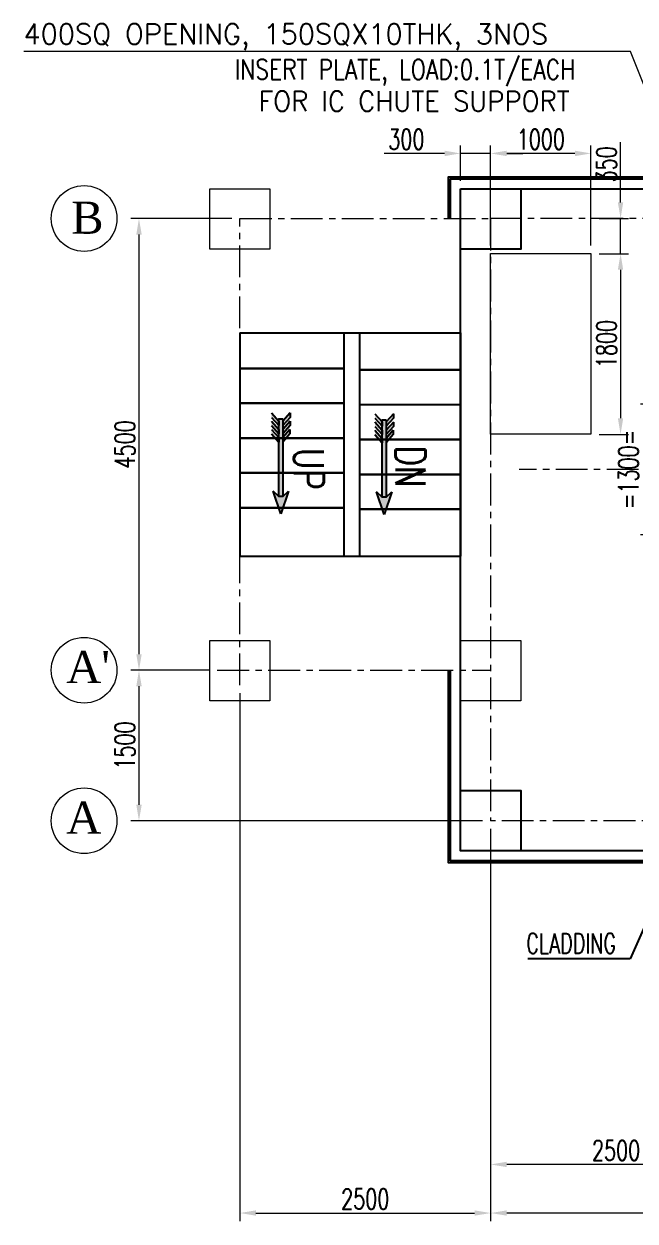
# Model space of a CAD drawing. Header units: millimetres. Extents: x -243837 to -5443, y 40 to 285140.
# Drawn here: x -177123 to -167987, y 29450 to 47340 of the extents above; entities that cross this region are included whole.
import ezdxf
from ezdxf.enums import TextEntityAlignment as Align

# ---------------------------------------------------------------- set-up
doc = ezdxf.new("R2010")
doc.units = ezdxf.units.MM
doc.linetypes.add('CENTER', pattern=[50.8, 31.75, -6.35, 6.35, -6.35])
for name, color, linetype in [('0-45-GRID MARKS', 6, 'Continuous'), ('11', 7, 'Continuous'), ('CONTOUR50', 4, 'Continuous'), ('DIMENSION', 1, 'Continuous'), ('DWG', 7, 'Continuous')]:
    doc.layers.add(name, color=color, linetype=linetype)
doc.layers.add('5', color=6, linetype='Continuous', lineweight=30)
doc.layers.add('R-OBJECT', color=2, linetype='Continuous', lineweight=20)
doc.styles.add('KA', font='romans.shx', dxfattribs={"width": 0.7})
doc.styles.add('ROMANS_BIG', font='romans.shx', dxfattribs={"width": 0.85, "bigfont": 'bigfont.shx'})
doc.styles.add('T', font='CALIBRI.TTF', dxfattribs={"width": 0.85})
doc.styles.add('TIMES', font='times.ttf')
doc.dimstyles.new('100', dxfattribs={"dimscale": 75, "dimtxt": 3, "dimasz": 2.5, "dimexe": 1, "dimexo": 1.5, "dimgap": 1.5, "dimtad": 1, "dimdec": 0, "dimdsep": 46, "dimtxsty": 'ROMANS_BIG', "dimcen": 4, "dimdle": 2, "dimclrd": 1, "dimclre": 1, "dimclrt": 4, "dimadec": 1, "dimazin": 2, "dimtfac": 1, "dimtdec": 0, "dimtmove": 0, "dimatfit": 2, "dimfxl": 1, "dimtfill": 1, "dimarcsym": 0})
doc.dimstyles.new('KAT', dxfattribs={"dimscale": 125, "dimtxt": 2.5, "dimasz": 2, "dimexe": 1, "dimexo": 0.06, "dimgap": 0.5, "dimtad": 1, "dimdec": 0, "dimzin": 0, "dimdsep": 46, "dimtxsty": 'KA', "dimcen": 1.5, "dimclrd": 1, "dimclre": 1, "dimclrt": 4, "dimadec": 0, "dimazin": 0, "dimtfac": 1, "dimtdec": 0, "dimtmove": 0, "dimatfit": 2, "dimfxl": 1.5, "dimtolj": 1, "dimtzin": 0, "dimarcsym": 0})
doc.dimstyles.new('TT-1 (100)', dxfattribs={"dimscale": 100, "dimtxt": 2.5, "dimasz": 2.5, "dimexe": 1.25, "dimexo": 1.25, "dimgap": 0.5, "dimtad": 1, "dimdec": 0, "dimzin": 12, "dimdsep": 46, "dimtxsty": 'T', "dimcen": 0, "dimclrd": 68, "dimclre": 68, "dimclrt": 2, "dimadec": 1, "dimazin": 3, "dimtfac": 1, "dimtdec": 0, "dimtmove": 0, "dimatfit": 3, "dimfxl": 1, "dimtolj": 1, "dimtzin": 0, "dimlwd": -1, "dimlwe": -1, "dimarcsym": 1})

# ---------------------------------------------------------------- blocks, each defined once
blk = doc.blocks.new('*D993')
at = {"color": 1, "lineweight": -2, "transparency": 16777216}
for p, q in [((17766, 12158), (16761, 12158)), ((16841, 11998), (16841, 7818)), ((17542, 7658), (16761, 7658))]:
    blk.add_line(p, q, dxfattribs=at)
at = {"color": 1, "transparency": 16777216}
for points in [[(16814, 11998), (16868, 11998), (16841, 12158)], [(16814, 7818), (16868, 7818), (16841, 7658)]]:
    blk.add_solid(points, dxfattribs=at)
at = {"layer": 'DEFPOINTS', "color": 0, "transparency": 16777216}
for p in [(17846, 12158), (16841, 7658), (17622, 7658)]:
    blk.add_point(p, dxfattribs=at)
at = {"color": 2, "transparency": 16777216, "insert": (16701, 9908), "char_height": 200, "attachment_point": 5, "rotation": 90, "style": 'KA'}
blk.add_mtext('\\A1;4500', dxfattribs=at)
blk = doc.blocks.new('*D994')
at = {"color": 1, "lineweight": -2, "transparency": 16777216}
for p, q in [((17542, 7658), (16761, 7658)), ((16841, 7498), (16841, 6318)), ((20266, 6158), (16761, 6158))]:
    blk.add_line(p, q, dxfattribs=at)
at = {"color": 1, "transparency": 16777216}
for points in [[(16814, 7498), (16868, 7498), (16841, 7658)], [(16814, 6318), (16868, 6318), (16841, 6158)]]:
    blk.add_solid(points, dxfattribs=at)
at = {"layer": 'DEFPOINTS', "color": 0, "transparency": 16777216}
for p in [(17622, 7658), (16841, 6158), (20346, 6158)]:
    blk.add_point(p, dxfattribs=at)
at = {"color": 2, "transparency": 16777216, "insert": (16701, 6908), "char_height": 200, "attachment_point": 5, "rotation": 90, "style": 'KA'}
blk.add_mtext('\\A1;1500', dxfattribs=at)
blk = doc.blocks.new('A$C5DC45814')
blk = doc.blocks.new('A$C662E1037')
at = {"layer": 'DWG'}
h = blk.add_hatch(color=5, dxfattribs=at)
h.set_gradient(color1=(0, 0, 255), rotation=90, tint=1, name='INVCURVED')
h.paths.add_polyline_path([(63, 14), (8, -42), (8, -82), (63, -139), (-165, -62)])
h = blk.add_hatch(color=5, dxfattribs=at)
h.set_gradient(color1=(0, 0, 255), tint=1, name='CURVED')
h.paths.add_polyline_path([(632, 30), (677, 30), (595, -42), (551, -42)])
h.paths.add_polyline_path([(714, 30), (759, 30), (677, -42), (632, -42)])
h.paths.add_polyline_path([(796, 30), (841, 30), (759, -42), (715, -42)])
h = blk.add_hatch(color=5, dxfattribs=at)
h.set_gradient(color1=(0, 0, 255), rotation=90, tint=1)
h.paths.add_polyline_path([(781, -82), (8, -82), (8, -42), (781, -42)])
h = blk.add_hatch(color=5, dxfattribs=at)
h.set_gradient(color1=(0, 0, 255), rotation=180, tint=1, name='CURVED')
h.paths.add_polyline_path([(715, -82), (759, -83), (841, -155), (796, -155)])
h.paths.add_polyline_path([(632, -82), (677, -82), (758, -155), (714, -155)])
h.paths.add_polyline_path([(551, -82), (595, -82), (677, -154), (632, -154)])
at = {"layer": 'DWG', "color": 6}
for p, q in [((-165, -62, -4370), (63, 14, -4370)), ((8, -42, -4370), (63, 14, -4370)), ((632, 30, -4370), (551, -42, -4370)), ((677, 30, -4370), (595, -42, -4370)), ((714, 30, -4370), (632, -42, -4370)), ((759, 30, -4370), (677, -42, -4370)), ((796, 30, -4370), (715, -42, -4370)), ((841, 30, -4370), (759, -42, -4370)), ((63, -139, -4370), (-165, -62, -4370)), ((8, -82, -4370), (63, -139, -4370)), ((595, -42, -4370), (551, -42, -4370)), ((632, -154, -4370), (551, -82, -4370)), ((595, -82, -4370), (551, -82, -4370)), ((677, -154, -4370), (595, -82, -4370)), ((677, -42, -4370), (632, -42, -4370)), ((714, -155, -4370), (632, -82, -4370)), ((677, -82, -4370), (632, -82, -4370)), ((758, -155, -4370), (677, -82, -4370)), ((759, -42, -4370), (715, -42, -4370)), ((796, -155, -4370), (715, -82, -4370)), ((759, -83, -4370), (715, -82, -4370)), ((841, -155, -4370), (759, -83, -4370)), ((677, -154, -4370), (632, -154, -4370)), ((758, -155, -4370), (714, -155, -4370)), ((841, -155, -4370), (796, -155, -4370))]:
    blk.add_line(p, q, dxfattribs=at)
at = {"layer": 'DWG', "color": 6, "elevation": -4370}
blk.add_lwpolyline([(781, -82), (8, -82), (8, -42), (781, -42)], close=True, dxfattribs=at)
blk = doc.blocks.new('*D998')
at = {"color": 1, "lineweight": -2, "transparency": 16777216}
for p, q in [((20346, 6078), (20346, 2170)), ((25346, 5728), (25346, 2170)), ((25186, 2250), (20506, 2250))]:
    blk.add_line(p, q, dxfattribs=at)
at = {"color": 1, "transparency": 16777216}
for points in [[(20506, 2277), (20506, 2224), (20346, 2250)], [(25186, 2277), (25186, 2224), (25346, 2250)]]:
    blk.add_solid(points, dxfattribs=at)
at = {"layer": 'DEFPOINTS', "color": 0, "transparency": 16777216}
for p in [(20346, 6158), (25346, 5808), (20346, 2250)]:
    blk.add_point(p, dxfattribs=at)
at = {"color": 2, "transparency": 16777216, "insert": (22846, 2390), "char_height": 200, "attachment_point": 5, "style": 'KA'}
blk.add_mtext('\\A1;5000', dxfattribs=at)
blk = doc.blocks.new('*D1000')
at = {"color": 1, "lineweight": -2, "transparency": 16777216}
for p, q in [((22846, 5728), (22846, 2654)), ((20346, 5703), (20346, 2654)), ((22686, 2734), (20506, 2734))]:
    blk.add_line(p, q, dxfattribs=at)
at = {"color": 1, "transparency": 16777216}
for points in [[(20506, 2761), (20506, 2708), (20346, 2734)], [(22686, 2761), (22686, 2708), (22846, 2734)]]:
    blk.add_solid(points, dxfattribs=at)
at = {"layer": 'DEFPOINTS', "color": 0, "transparency": 16777216}
for p in [(20346, 5783), (22846, 5808), (20346, 2734)]:
    blk.add_point(p, dxfattribs=at)
at = {"color": 2, "transparency": 16777216, "insert": (21596, 2874), "char_height": 200, "attachment_point": 5, "style": 'KA'}
blk.add_mtext('\\A1;2500', dxfattribs=at)
blk = doc.blocks.new('*D1005')
at = {"color": 1, "lineweight": -2, "transparency": 16777216}
for p, q in [((17846, 7428), (17846, 2170)), ((20346, 5778), (20346, 2170)), ((18006, 2250), (20186, 2250))]:
    blk.add_line(p, q, dxfattribs=at)
at = {"color": 1, "transparency": 16777216}
for points in [[(18006, 2277), (18006, 2224), (17846, 2250)], [(20186, 2277), (20186, 2224), (20346, 2250)]]:
    blk.add_solid(points, dxfattribs=at)
at = {"layer": 'DEFPOINTS', "color": 0, "transparency": 16777216}
for p in [(17846, 7508, 27), (20346, 5858, 27), (20346, 2250)]:
    blk.add_point(p, dxfattribs=at)
at = {"color": 2, "transparency": 16777216, "insert": (19096, 2390), "char_height": 200, "attachment_point": 5, "style": 'KA'}
blk.add_mtext('\\A1;2500', dxfattribs=at)
blk = doc.blocks.new('*D1006')
at = {"color": 1, "lineweight": -2, "transparency": 16777216}
for p, q in [((22166, 10308), (21840, 10308)), ((21920, 10148), (21920, 9168)), ((22166, 9008), (21840, 9008))]:
    blk.add_line(p, q, dxfattribs=at)
at = {"color": 1, "transparency": 16777216}
for points in [[(21894, 10148), (21947, 10148), (21920, 10308)], [(21894, 9168), (21947, 9168), (21920, 9008)]]:
    blk.add_solid(points, dxfattribs=at)
at = {"layer": 'DEFPOINTS', "color": 0, "transparency": 16777216}
for p in [(22246, 10308, 27), (21920, 9008), (22246, 9008, 27)]:
    blk.add_point(p, dxfattribs=at)
at = {"color": 2, "transparency": 16777216, "insert": (21920, 9658), "char_height": 200, "attachment_point": 5, "rotation": 90, "style": 'KA'}
blk.add_mtext('\\A1;=1300=\\POpening', dxfattribs=at)
blk = doc.blocks.new('*D1010')
at = {"color": 1, "lineweight": -2, "transparency": 16777216}
for p, q in [((21641, 12318), (21641, 12918)), ((21426, 12158), (21721, 12158)), ((21641, 11808), (21641, 12158)), ((21426, 11808), (21721, 11808)), ((21641, 11648), (21641, 11488))]:
    blk.add_line(p, q, dxfattribs=at)
at = {"color": 1, "transparency": 16777216}
for points in [[(21614, 12318), (21667, 12318), (21641, 12158)], [(21614, 11648), (21667, 11648), (21641, 11808)]]:
    blk.add_solid(points, dxfattribs=at)
at = {"layer": 'DEFPOINTS', "color": 0, "transparency": 16777216}
for p in [(21346, 12158, 27), (21641, 12158), (21346, 11808, 27)]:
    blk.add_point(p, dxfattribs=at)
at = {"color": 2, "transparency": 16777216, "insert": (21501, 12698), "char_height": 200, "attachment_point": 5, "rotation": 90, "style": 'KA'}
blk.add_mtext('\\A1;350', dxfattribs=at)
blk = doc.blocks.new('*D1011')
at = {"color": 1, "lineweight": -2, "transparency": 16777216}
for p, q in [((21426, 11808), (21721, 11808)), ((21641, 11648), (21641, 10168)), ((21426, 10008), (21721, 10008))]:
    blk.add_line(p, q, dxfattribs=at)
at = {"color": 1, "transparency": 16777216}
for points in [[(21614, 11648), (21667, 11648), (21641, 11808)], [(21614, 10168), (21667, 10168), (21641, 10008)]]:
    blk.add_solid(points, dxfattribs=at)
at = {"layer": 'DEFPOINTS', "color": 0, "transparency": 16777216}
for p in [(21346, 11808, 27), (21346, 10008, 27), (21641, 10008)]:
    blk.add_point(p, dxfattribs=at)
at = {"color": 2, "transparency": 16777216, "insert": (21501, 10908), "char_height": 200, "attachment_point": 5, "rotation": 90, "style": 'KA'}
blk.add_mtext('\\A1;1800', dxfattribs=at)
blk = doc.blocks.new('*D1012')
at = {"color": 1, "lineweight": -2, "transparency": 16777216}
for p, q in [((20346, 11888), (20346, 12887)), ((21346, 11888), (21346, 12887)), ((21186, 12807), (20506, 12807))]:
    blk.add_line(p, q, dxfattribs=at)
at = {"color": 1, "transparency": 16777216}
for points in [[(20506, 12834), (20506, 12780), (20346, 12807)], [(21186, 12834), (21186, 12780), (21346, 12807)]]:
    blk.add_solid(points, dxfattribs=at)
at = {"layer": 'DEFPOINTS', "color": 0, "transparency": 16777216}
for p in [(20346, 12807), (20346, 11808, 27), (21346, 11808, 27)]:
    blk.add_point(p, dxfattribs=at)
at = {"color": 2, "transparency": 16777216, "insert": (20846, 12947), "char_height": 200, "attachment_point": 5, "style": 'KA'}
blk.add_mtext('\\A1;1000', dxfattribs=at)
blk = doc.blocks.new('*D984')
at = {"color": 1, "lineweight": -2, "transparency": 16777216}
for p, q in [((20046, 12534), (20046, 12887)), ((20346, 11888), (20346, 12887)), ((19886, 12807), (19286, 12807)), ((20346, 12807), (20046, 12807)), ((20506, 12807), (20666, 12807))]:
    blk.add_line(p, q, dxfattribs=at)
at = {"color": 1, "transparency": 16777216}
for points in [[(19886, 12834), (19886, 12780), (20046, 12807)], [(20506, 12834), (20506, 12780), (20346, 12807)]]:
    blk.add_solid(points, dxfattribs=at)
at = {"layer": 'DEFPOINTS', "color": 0, "transparency": 16777216}
for p in [(20046, 12807), (20046, 12454, 27), (20346, 11808, 27)]:
    blk.add_point(p, dxfattribs=at)
at = {"color": 2, "transparency": 16777216, "insert": (19506, 12947), "char_height": 200, "attachment_point": 5, "style": 'KA'}
blk.add_mtext('\\A1;300', dxfattribs=at)
blk = doc.blocks.new('RL41.234 NEW')
at = {"color": 1, "linetype": 'CENTER', "lineweight": 9, "ltscale": 10}
for p, q in [((17845.9, 7508.5, 47.4), (17845.9, 12158.3, 47.4)), ((17845.9, 12158.3, 47.4), (20345.8, 12158.3, 47.4)), ((20345.8, 12158.3, 47.4), (20345.8, 6158.3, 47.4)), ((25731.7, 12158.3, 47.4), (20345.8, 12158.3, 47.4)), ((27916, 9658.3, 20.7), (20631.4, 9658.3, 20.7)), ((17621.8, 7658.3, 47.4), (20345.8, 7658.3, 47.4)), ((25345.8, 6158.3, 47.4), (20345.8, 6158.3, 47.4))]:
    blk.add_line(p, q, dxfattribs=at)
at = {"color": 6, "elevation": 47.4}
for points in [[(17545.8, 12454.3), (18145.8, 12454.3), (18145.8, 11854.3), (17545.8, 11854.3)], [(17545.8, 7954.3), (18145.8, 7954.3), (18145.8, 7354.3), (17545.8, 7354.3)], [(20045.8, 7954.3), (20645.8, 7954.3), (20645.8, 7354.3), (20045.8, 7354.3)]]:
    blk.add_lwpolyline(points, close=True, dxfattribs=at)
at = {"color": 1}
for centre in [(16293.7, 12158.3, 47.4), (16293.7, 7658.3, 47.4), (16293.7, 6158.3, 47.4)]:
    blk.add_circle(centre, 327.5, dxfattribs=at)
at = {"layer": '0-45-GRID MARKS', "elevation": 47.4}
for points in [[(19925.8, 12158.3), (19925.8, 12574.3), (25765.8, 12574.3), (25765.8, 11016.5)], [(19945.8, 12158.3), (19945.8, 12554.3), (25745.8, 12554.3), (25745.8, 11016.5)], [(25765.8, 7916), (25765.8, 5738.3), (19925.8, 5738.3), (19925.8, 7658.3)], [(25745.8, 7916), (25745.8, 5758.3), (19945.8, 5758.3), (19945.8, 7658.3)]]:
    blk.add_lwpolyline(points, dxfattribs=at)
for points in [[(20045.8, 12454.3), (20645.8, 12454.3), (20645.8, 11854.3), (20045.8, 11854.3)], [(20045.8, 12454.3), (25645.8, 12454.3), (25645.8, 5858.3), (20045.8, 5858.3)], [(20045.8, 6458.3), (20645.8, 6458.3), (20645.8, 5858.3), (20045.8, 5858.3)]]:
    blk.add_lwpolyline(points, close=True, dxfattribs=at)
at = {"layer": '5', "color": 3, "ltscale": 0.75, "extrusion": (-8.32378e-06, 2.19344e-05, 1)}
for p, q in [((17845.9, 10664.4, 1468150.1), (18882.9, 10664.4, 1468150.1)), ((19037.9, 10650, 1468150.1), (20045.8, 10650, 1468150.1)), ((17845.9, 10318.5, 1468150.1), (18882.9, 10318.6, 1468150.1)), ((19037.9, 10304.2, 1468150.1), (20045.8, 10303, 1468150.1)), ((17845.9, 9971.2, 1468150.1), (18882.9, 9971.3, 1468150.1)), ((19037.9, 9956.9, 1468150.1), (20045.8, 9955.7, 1468150.1)), ((17845.9, 9623.9, 1468150.1), (18882.9, 9624, 1468150.1)), ((19037.9, 9609.6, 1468150.1), (20045.8, 9608.5, 1468150.1)), ((17845.9, 9276.7, 1468150.1), (18882.9, 9276.8, 1468150.1)), ((19037.9, 9262.3, 1468150.1), (20045.8, 9261.2, 1468150.1))]:
    blk.add_line(p, q, dxfattribs=at)
at = {"layer": 'CONTOUR50', "ltscale": 0.75, "extrusion": (-8.32378e-06, 2.19344e-05, 1)}
for p, q in [((17845.9, 11020.5, 47.4), (17845.9, 8795.7, 47.4)), ((17845.9, 11020.5, 47.4), (20045.8, 11020.5, 47.4)), ((18882.9, 11020.5, 47.4), (18882.9, 8795.7, 47.4)), ((19037.9, 11020.5, 47.4), (19037.9, 8795.7, 47.4)), ((20045.8, 11020.5, 47.4), (20045.8, 8795.7, 47.4)), ((17845.9, 8795.7, 47.4), (20045.8, 8795.7, 47.4))]:
    blk.add_line(p, q, dxfattribs=at)
at = {"layer": 'R-OBJECT', "ltscale": 10, "elevation": 47.4}
blk.add_lwpolyline([(20345.8, 11808.3), (21345.8, 11808.3), (21345.8, 10008.3), (20345.8, 10008.3)], close=True, dxfattribs=at)
at = {"color": 0, "lineweight": 0, "extrusion": (8.32378e-06, -2.19344e-05, 1), "rotation": 90.00000001046091}
for p in [(18179.3, 9412.9, 1472520.1), (19209.7, 9405.2, 1472520.1)]:
    blk.add_blockref('A$C662E1037', p, dxfattribs=at)
at = {"layer": '11', "linetype": 'ByBlock', "extrusion": (-8.32378e-06, 2.19344e-05, 1)}
ref = blk.add_blockref('A$C5DC45814', (18398.4, 11131.1, 1653873.2), dxfattribs=dict(at, xscale=0.7199999999084189, yscale=0.7199999999084189, zscale=0.7199999999084189, rotation=269.9930526763674))
ref.add_attrib('SS', 'UP', (18398.3, 9834.6, 1653873.2), dxfattribs={"layer": '0', "extrusion": (-8.32378e-06, 2.19344e-05, 1), "height": 300, "rotation": 269.99305, "style": 'ROMANS_BIG', "width": 0.75})
ref = blk.add_blockref('A$C5DC45814', (19411.8, 11164.8, 1678344.1), dxfattribs=dict(at, xscale=0.7199999999084189, yscale=0.7199999999084189, zscale=0.7199999999084189, rotation=269.9930526763674))
ref.add_attrib('SS', 'DN', (19411.6, 9857.6, 1678344.1), dxfattribs={"layer": '0', "extrusion": (-8.32378e-06, 2.19344e-05, 1), "height": 300, "rotation": 269.99305, "style": 'ROMANS_BIG', "width": 0.75})
at = {"color": 3, "style": 'KA'}
blk.add_text('400SQ OPENING, 150SQX10THK, 3NOS', height=200, dxfattribs=at).set_placement((15689.6, 13836.9), align=Align.BOTTOM_LEFT)
for s, width, p in [('INSERT PLATE, LOAD:0.1T/EACH', 0.8, (17794.4, 13483.7)), ('FOR IC CHUTE SUPPORT', 0.95, (18032, 13167.2))]:
    blk.add_text(s, height=200, dxfattribs=dict(at, width=width)).set_placement(p, align=Align.BOTTOM_LEFT)
at = {"color": 2, "style": 'TIMES'}
for s, p in [('B', (16165.5, 12006.5, 47.4)), ("A'", (16116.1, 7529.4, 47.4)), ('A', (16116.1, 6029.4, 47.4))]:
    blk.add_text(s, height=320, dxfattribs=at).set_placement(p)
at = {"color": 2, "style": 'KA', "width": 0.7}
blk.add_text('CLADDING', height=200, dxfattribs=at).set_placement((20701, 4836.5, -1063.2))
for base, p1, p2, picture, middle in [((20045.8, 12807.1, 20.7), (20345.8, 11808.3, 47.4), (20045.8, 12454.3, 47.4), '*D984', (19505.8, 12947.1, 20.7)), ((20345.8, 12807.1, 20.7), (21345.8, 11808.3, 47.4), (20345.8, 11808.3, 47.4), '*D1012', (20845.8, 12947.1, 20.7)), ((20345.8, 2250.3, 20.7), (17845.9, 7508.5, 47.4), (20345.8, 5858.3, 47.4), '*D1005', (19095.9, 2390.3, 20.7)), ((20345.9, 2250.3, 47.4), (25345.8, 5808.3, 47.4), (20345.9, 6158.3, 47.4), '*D998', (22845.9, 2390.3, 47.4)), ((20345.9, 2734.3, 47.4), (22845.8, 5808.3, 47.4), (20345.9, 5783.3, 47.4), '*D1000', (21595.9, 2874.3, 47.4))]:
    dim = blk.add_linear_dim(base=base, p1=p1, p2=p2, dimstyle='KAT', override={"dimscale": 80, "dimexo": 1, "dimclrt": 2, "dimfxl": 0.18, "dimarcsym": 1})
    dim.commit()
    dim.dimension.update_dxf_attribs({"geometry": picture, "text_midpoint": middle})
for base, p1, p2, picture, middle in [((21640.7, 12158.3, 20.7), (21345.8, 11808.3, 47.4), (21345.8, 12158.3, 47.4), '*D1010', (21500.7, 12698.3, 20.7)), ((16841.1, 7658.3, 47.4), (17845.9, 12158.3, 47.4), (17621.8, 7658.3, 47.4), '*D993', (16701.1, 9908.3, 47.4)), ((21640.7, 10008.3, 20.7), (21345.8, 11808.3, 47.4), (21345.8, 10008.3, 47.4), '*D1011', (21500.7, 10908.3, 20.7)), ((16841.1, 6158.3, 47.4), (17621.8, 7658.3, 47.4), (20345.8, 6158.3, 47.4), '*D994', (16701.1, 6908.3, 47.4))]:
    dim = blk.add_linear_dim(base=base, p1=p1, p2=p2, angle=90, dimstyle='KAT', override={"dimscale": 80, "dimexo": 1, "dimclrt": 2, "dimfxl": 0.18, "dimarcsym": 1})
    dim.commit()
    dim.dimension.update_dxf_attribs({"geometry": picture, "text_midpoint": middle})
dim = blk.add_linear_dim(base=(21920.4, 9008.3, 20.7), p1=(22245.8, 10308.3, 47.4), p2=(22245.8, 9008.3, 47.4), angle=90, text='=<>=\\XOpening', dimstyle='KAT', override={"dimscale": 80, "dimexo": 1, "dimclrt": 2, "dimfxl": 0.18, "dimarcsym": 1})
dim.commit()
dim.dimension.update_dxf_attribs({"geometry": '*D1006', "text_midpoint": (21920.4, 9658.3, 20.7), "dimtype": 128})
blk.add_leader([(22845.8, 11028.3), (21741.3, 13823.6), (15694.2, 13823.6)], dimstyle='100')
at = {"layer": 'DIMENSION'}
blk.add_leader([(22158, 5738.3, 20.7), (21737.6, 4781.4, 20.7), (20716.9, 4781.4, 20.7)], dimstyle='TT-1 (100)', override={"dimclrd": 256}, dxfattribs=at)

msp = doc.modelspace()

# ---------------------------------------------------------------- block references
at = {"layer": 'R-OBJECT', "ltscale": 10, "xscale": 1.5, "yscale": 1.5, "zscale": 1.5}
msp.add_blockref('RL41.234 NEW', (-200664.58, 26194.77, -23.71), dxfattribs=at)

doc.saveas('drawing.dxf')
